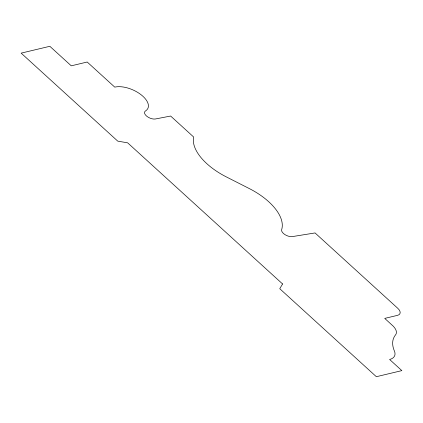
<?xml version="1.0" encoding="UTF-8"?>
<svg xmlns="http://www.w3.org/2000/svg" width="423" height="423" viewBox="0 0 423 423"><rect width="100%" height="100%" fill="white"/><g stroke="black" fill="none" stroke-linecap="round" stroke-linejoin="round"><path stroke-width="0.63" d="M282.59 283.965L279.751 288.708L376.354 376.703L401.85 370.622L389.604 359.465A18.861 9.518 23.8 0 0 394.585 351.439A49.496 24.973 23.8 0 1 395.473 334.979A15.159 7.646 23.8 0 0 393.141 326.085L384.729 318.392L397.477 315.357A9.433 4.759 23.8 0 0 397.726 308.256L315.05 232.941L292.425 236.579A7.075 3.569 23.8 0 1 284.901 234.585A7.075 3.569 23.8 0 1 281.66 229.657A51.865 26.168 23.8 0 0 249.274 188.552L226.342 176.909A51.865 26.168 23.8 0 1 193.639 136.999L170.628 116.039L155.516 118.963A7.075 3.569 23.8 0 1 146.86 116.309A7.075 3.569 23.8 0 1 145.48 110.969A21.219 10.707 23.8 0 0 141.023 94.694A21.219 10.707 23.8 0 0 114.76 87.127L87.201 62.022L71.27 65.824L49.835 46.297L21.15 53.134L117.753 141.134L127.661 142.837L282.59 283.965"/></g></svg>
